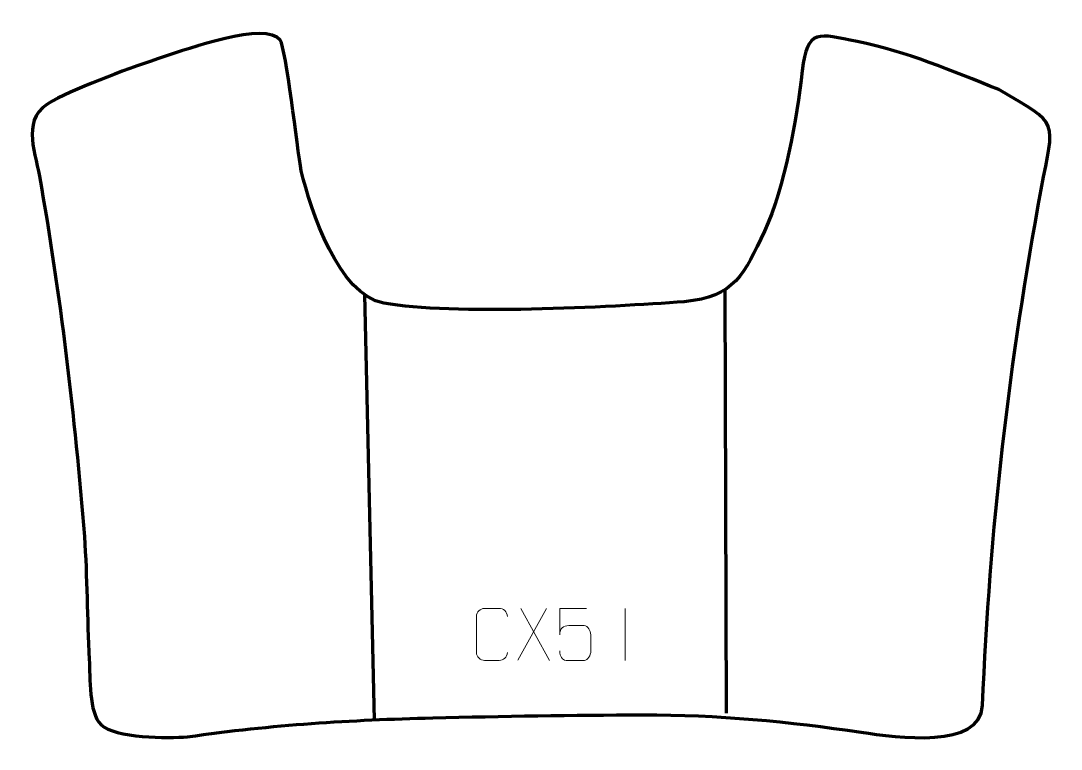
# Model space of a CAD drawing. Header units: millimetres. Extents: x -444 to 56, y 210 to 560.
import ezdxf

# ---------------------------------------------------------------- set-up
doc = ezdxf.new("R2010")
doc.units = ezdxf.units.MM
doc.header["$MEASUREMENT"] = 0
doc.layers.add('layer 2', color=7, linetype='Continuous')
doc.layers.add('layer 3', color=7, linetype='Continuous')

msp = doc.modelspace()

# ---------------------------------------------------------------- linework, layer by layer
at = {"layer": 'layer 2', "color": 140, "lineweight": 158}
for points in [[(-105.0954, 227.3932), (-105.0954, 227.3932), (-105.766, 430.8562), (-105.766, 430.8562)], [(-278.7805, 428.4322), (-278.7805, 428.4322), (-274.1359, 224.2338), (-274.1359, 224.2338)]]:
    msp.add_open_spline(points, degree=3, dxfattribs=at)
at = {"layer": 'layer 3', "color": 242, "lineweight": 158}
msp.add_open_spline([(25.5822, 526.9066), (55.5795, 509.5892), (52.2715, 513.0385), (45.9819, 479.0051), (45.9819, 479.0051), (30.653, 396.0583), (21.2421, 315.2639), (17.8309, 231.1313), (17.8309, 231.1313), (16.9795, 210.1298), (-23.0778, 215.7216), (-40.468, 218.2947), (-40.468, 218.2947), (-75.3091, 223.4497), (-109.1132, 226.72), (-145.2376, 226.622), (-145.2376, 226.622), (-178.688, 226.5313), (-212.6744, 225.9993), (-246.101, 225.1776), (-246.101, 225.1776), (-285.5013, 224.2089), (-322.5767, 222.0086), (-363.8705, 216.0864), (-363.8705, 216.0864), (-373.0457, 215.3851), (-398.7548, 215.4614), (-405.2937, 221.8447), (-405.2937, 221.8447), (-411.3431, 227.7499), (-410.5383, 244.4917), (-410.9626, 253.2736), (-410.9626, 253.2736), (-412.0291, 272.9617), (-411.9817, 292.6501), (-413.3061, 312.342), (-413.3061, 312.342), (-417.9398, 369.7684), (-424.7736, 428.5618), (-434.8979, 485.2763), (-434.8979, 485.2763), (-437.287, 498.6589), (-443.8302, 513.4626), (-428.7561, 521.389), (-428.7561, 521.389), (-414.8183, 528.718), (-390.2875, 537.7037), (-375.3005, 542.7098), (-375.3005, 542.7098), (-364.281, 546.2161), (-326.2463, 559.9667), (-319.2929, 550.6079), (-319.2929, 550.6079), (-316.5397, 546.9024), (-311.0808, 498.7281), (-309.2482, 487.8801), (-309.2482, 487.8801), (-304.4527, 468.7292), (-291.6622, 428.5952), (-269.5213, 424.3437), (-269.5213, 424.3437), (-237.2387, 418.5163), (-160.9682, 422.2978), (-125.3615, 425.0633), (-125.3615, 425.0633), (-101.1654, 427.2648), (-96.5193, 438.2816), (-86.9186, 458.9448), (-86.9186, 458.9448), (-76.9482, 480.4039), (-71.5594, 512.6477), (-68.7146, 535.9854), (-68.7146, 535.9854), (-66.2207, 556.4452), (-61.0086, 553.8029), (-42.4222, 549.9789), (-42.4222, 549.9789), (-18.0696, 544.9685), (2.7201, 536.0967), (25.5822, 526.9066)], degree=3, knots=[0, 0, 0, 0, 0.04761905, 0.04761905, 0.04761905, 0.04761905, 0.0952381, 0.0952381, 0.0952381, 0.0952381, 0.14285714, 0.14285714, 0.14285714, 0.14285714, 0.19047619, 0.19047619, 0.19047619, 0.19047619, 0.23809524, 0.23809524, 0.23809524, 0.23809524, 0.28571429, 0.28571429, 0.28571429, 0.28571429, 0.33333333, 0.33333333, 0.33333333, 0.33333333, 0.38095238, 0.38095238, 0.38095238, 0.38095238, 0.42857143, 0.42857143, 0.42857143, 0.42857143, 0.47619048, 0.47619048, 0.47619048, 0.47619048, 0.52380952, 0.52380952, 0.52380952, 0.52380952, 0.57142857, 0.57142857, 0.57142857, 0.57142857, 0.61904762, 0.61904762, 0.61904762, 0.61904762, 0.66666667, 0.66666667, 0.66666667, 0.66666667, 0.71428571, 0.71428571, 0.71428571, 0.71428571, 0.76190476, 0.76190476, 0.76190476, 0.76190476, 0.80952381, 0.80952381, 0.80952381, 0.80952381, 0.85714286, 0.85714286, 0.85714286, 0.85714286, 0.9047619, 0.9047619, 0.9047619, 0.9047619, 1, 1, 1, 1], dxfattribs=at)
at = {"layer": 'layer 3', "color": 250, "lineweight": 9}
for points, knots in [([(-210.2567, 256.599), (-210.3965, 254.2756), (-212.0737, 252.796), (-214.2214, 252.7852), (-214.2214, 252.7852), (-216.5533, 252.7856), (-218.8852, 252.7856), (-221.2167, 252.7852), (-221.2167, 252.7852), (-223.1417, 252.6798), (-225.1138, 254.5643), (-225.1026, 256.5816), (-225.1026, 256.5816), (-225.1022, 262.3517), (-225.1022, 268.1214), (-225.1026, 273.8907), (-225.1026, 273.8907), (-225.0984, 276.0288), (-223.3517, 277.748), (-221.1993, 277.7345), (-221.1993, 277.7345), (-218.8736, 277.7345), (-216.5475, 277.7345), (-214.2214, 277.7345), (-214.2214, 277.7345), (-212.2748, 277.77), (-210.2834, 276.2785), (-210.2567, 273.8409)], [0, 0, 0, 0, 0.125, 0.125, 0.125, 0.125, 0.25, 0.25, 0.25, 0.25, 0.375, 0.375, 0.375, 0.375, 0.5, 0.5, 0.5, 0.5, 0.625, 0.625, 0.625, 0.625, 0.75, 0.75, 0.75, 0.75, 1, 1, 1, 1]), ([(-172.2856, 277.7128), (-172.2856, 277.7128), (-185.1373, 277.7128), (-185.1373, 277.7128), (-185.1373, 277.7128), (-185.137, 273.4822), (-185.137, 269.2513), (-185.1373, 265.0201), (-185.1373, 265.0201), (-185.1376, 268.3302), (-183.5066, 269.402), (-180.6946, 269.4625), (-180.6946, 269.4625), (-178.255, 269.4628), (-175.8155, 269.4628), (-173.3763, 269.4625), (-173.3763, 269.4625), (-171.7265, 269.4693), (-170.2516, 267.0888), (-170.2231, 265.0201), (-170.2231, 265.0201), (-170.2234, 262.4328), (-170.2234, 259.8452), (-170.2231, 257.2575), (-170.2231, 257.2575), (-170.1769, 255.2981), (-171.6763, 252.8618), (-173.3022, 252.8033), (-173.3022, 252.8033), (-175.2587, 252.8036), (-180.1537, 252.8036), (-182.1107, 252.8033), (-182.1107, 252.8033), (-183.9562, 252.7945), (-185.0633, 254.7593), (-185.0841, 257.3104)], [0, 0, 0, 0, 0.1, 0.1, 0.1, 0.1, 0.2, 0.2, 0.2, 0.2, 0.3, 0.3, 0.3, 0.3, 0.4, 0.4, 0.4, 0.4, 0.5, 0.5, 0.5, 0.5, 0.6, 0.6, 0.6, 0.6, 0.7, 0.7, 0.7, 0.7, 0.8, 0.8, 0.8, 0.8, 1, 1, 1, 1])]:
    msp.add_open_spline(points, degree=3, knots=knots, dxfattribs=at)
for points in [[(-191.5367, 277.7348), (-191.5367, 277.7348), (-205.2773, 252.839), (-205.2773, 252.839)], [(-203.8227, 277.7348), (-203.8227, 277.7348), (-190.0821, 252.7813), (-190.0821, 252.7813)], [(-153.6797, 277.7451), (-153.6797, 277.7451), (-153.6797, 252.771), (-153.6797, 252.771)]]:
    msp.add_open_spline(points, degree=3, dxfattribs=at)

doc.saveas('drawing.dxf')
